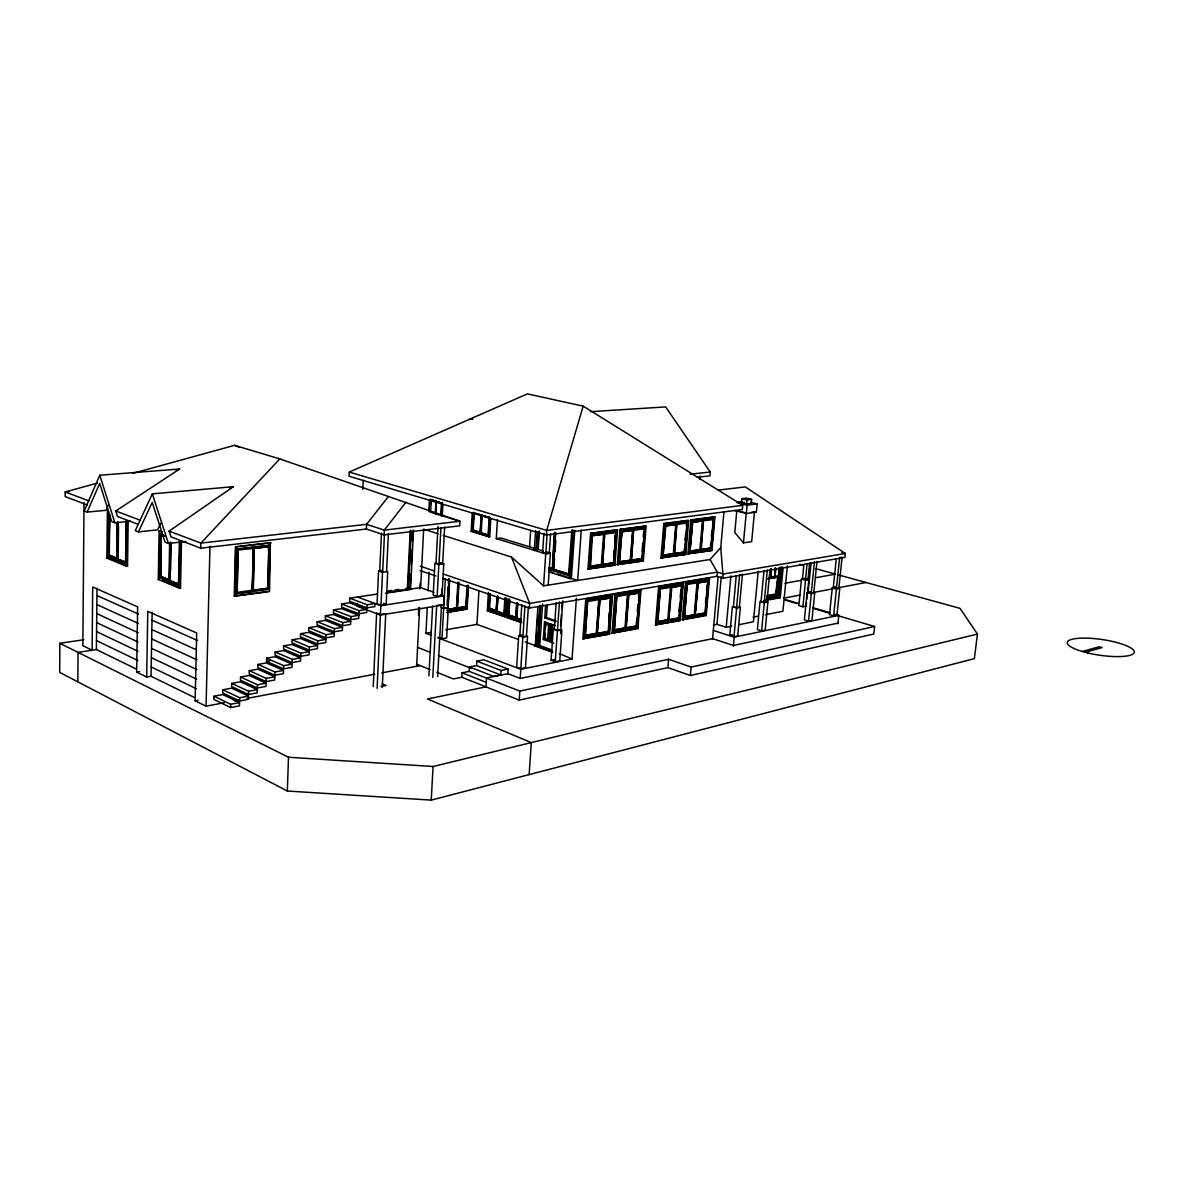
<?xml version="1.0" encoding="UTF-8"?>
<svg xmlns="http://www.w3.org/2000/svg" width="1194" height="1194" viewBox="0 0 1194 1194"><rect width="100%" height="100%" fill="white"/><g stroke="black" fill="none" stroke-linecap="round" stroke-linejoin="round"><path stroke-width="1.5" d="M83.789 639.73L59.849 643.312L59.7 672.386L287.321 791.025L431.243 800.114L974.394 658.61L977.438 634.074L959.991 608.343L839.113 575.105M77.834 681.834L78.058 652.387L96.401 649.536L136.041 668.924M84.028 502.659L82.849 645.67L92.102 650.208L92.699 586.985L137.638 606.865L136.638 672.088L146.683 677.013L151.056 676.267L194.532 697.535M96.401 649.536L97.013 588.254M128.176 520.554L127.549 566.09L126.445 566.225L106.848 558.076L107.37 511.36L108.475 511.256M127.549 566.09L107.938 557.956L108.803 513.853L108.744 519.375M108.624 530.434L108.326 556.21L117.654 560.076M108.788 556.165L109.758 515.226M109.296 555.165L117.624 558.598L109.296 555.165L109.744 517.047M126.728 520.912L126.146 563.837L116.684 559.911L117.146 522.838M117.624 522.121L116.684 559.911M117.221 558.911L126.101 562.329L117.221 558.911L117.669 522.36M117.669 558.852L118.131 522.315M118.116 560.016L118.534 526.658M126.116 520.718L125.534 563.628L107.773 556.285L108.878 556.15M125.654 562.389L126.654 521.897L126.504 532.927M126.445 566.225L127.071 520.659M127.161 526.196L127.236 520.614M146.683 677.013L147.772 611.343L196.682 632.984L195.129 700.803L206.069 706.176L224.368 702.714M151.056 676.267L152.145 612.298M181.518 540.792L180.548 588.075L179.428 588.224L158.25 579.433L159.115 531.002L160.235 530.882M159.28 577.583L160.056 533.658L161.175 533.539L160.384 577.448L159.28 577.583L178.458 585.523L179.369 541.031M159.966 570.195L159.832 577.508L170.384 581.627M160.026 566.538L160.623 533.599M160.429 570.135L160.294 577.448L163.653 578.836M160.593 560.986L161.086 533.554M168.354 579.508L160.862 576.418L161.145 535.076L164.16 536.225M180.025 541.225L179.115 585.747L168.891 581.508L169.638 542.837M179.682 553.18L178.578 584.239L169.473 580.478L170.115 542.151M169.906 581.687L170.667 542.374M170.593 570.568L171.085 544.777M179.428 588.224L180.398 540.912M179.622 583.821L179.891 570.851M200.771 548.195L200.89 543.106L279.784 458.914L459.959 521.241L459.705 525.838L384.11 534.882L366.364 529.046L200.771 548.195L170.981 536.852L169.115 531.121L233.382 486.689L152.354 493.853L135.25 530.643L138.444 531.882L157.578 529.867L160.668 523.375M206.069 706.176L209.965 546.24M213.935 696.221L213.86 699.445L230.621 707.549L239.457 705.848L239.546 702.609L222.741 694.595L213.935 696.221L230.711 704.296L239.546 702.609M222.875 689.774L222.785 692.983L239.606 700.997L248.367 699.326L248.456 696.087L231.606 688.177L222.875 689.774L239.695 697.744L248.456 696.087M230.621 707.549L230.711 704.296M231.74 683.371L231.651 686.565L248.516 694.475L257.217 692.848L257.307 689.625L240.412 681.804L231.74 683.371L248.606 691.236L257.307 689.625M234.218 596.164L235.591 546.703L270.396 542.643L269.531 591.597L234.218 596.164L267.008 591.567M234.919 596.448L235.591 546.703M237.188 548.837L236.636 593.911L236.397 579.329M236.994 557.822L237.248 548.867M236.681 579.433L236.293 593.776L268.844 589.403L270.262 545.255L237.531 548.971L236.994 568.687M236.949 592.254L238.128 550.046L253.382 548.389L252.128 590.299L237.233 592.373L238.128 550.046M239.606 700.997L239.695 697.744M240.546 677.013L240.457 680.207L257.367 687.998L265.993 686.401L266.098 683.192L249.158 675.476L240.546 677.013L257.456 684.774L266.098 683.192M248.516 694.475L248.606 691.236M249.292 670.7L249.203 673.879L266.143 681.58L274.71 680.013L274.829 676.804L257.844 669.192L249.292 670.7L266.247 678.356L274.829 676.804M253.143 576.523L252.695 591.328L235.994 593.657M253.412 567.254L254.023 546.882M252.994 591.448L254.322 547.001M253.322 590.299L267.993 588.269L253.322 590.299L254.292 548.285L269.322 546.643L254.591 548.389M257.979 664.416L257.889 667.595L274.874 675.207L283.381 673.67L283.485 670.461L266.456 662.954L257.979 664.416L274.978 671.983L283.485 670.461M257.367 687.998L257.456 684.774M267.71 576.404L268.008 589.552L268.71 545.121M268.531 550.643L268.65 546.971M267.695 588.149L269.023 546.524M268.963 576.418L269.366 563.538M266.516 661.357L266.62 658.192L275.023 656.745L292.097 664.163L291.978 667.356L283.545 668.864L266.516 661.357L269.874 660.775M266.143 681.58L266.247 678.356M275.187 652.014L275.083 655.163L292.142 662.566L300.515 661.103L300.634 657.909L283.53 650.596L275.187 652.014L292.261 659.386L300.634 657.909M274.874 675.207L274.978 671.983M283.694 645.864L283.59 649.014L300.694 656.327L309.007 654.879L309.127 651.7L291.978 644.476L283.694 645.864L300.813 653.133L309.127 651.7M283.545 668.864L283.65 665.67L266.62 658.192M292.142 639.76L292.037 642.909L309.186 650.118L317.425 648.7L317.544 645.536L300.366 638.402L292.142 639.76L309.306 646.939L317.544 645.536M287.321 791.025L288.515 757.235L59.849 643.312M292.142 662.566L292.261 659.386M300.545 633.701L300.425 636.835L317.619 643.954L325.798 642.566L325.917 639.417L308.709 632.372L300.545 633.701L317.738 640.79L325.917 639.417M300.694 656.327L300.813 653.133M308.888 627.686L308.768 630.805L325.977 637.835L334.111 636.477L334.23 633.327L316.992 626.372L308.888 627.686L326.111 634.671L334.23 633.327M309.186 650.118L309.306 646.939M317.171 621.701L317.052 624.82L334.305 631.76L342.365 630.432L342.499 627.283L325.201 620.432L317.171 621.701L334.424 628.596L342.499 627.283M317.619 643.954L317.738 640.79M325.395 615.761L325.275 618.88L342.559 625.716L350.558 624.417L350.693 621.283L333.38 614.522L325.395 615.761L342.693 622.567L350.693 621.283M325.977 637.835L326.111 634.671M333.559 609.865L333.439 612.97L350.767 619.716L358.707 618.447L358.842 615.328L341.484 608.641L333.559 609.865L350.902 616.582L358.842 615.328M334.305 631.76L334.424 628.596M341.678 604L341.559 607.089L358.916 613.761L366.797 612.522L366.931 609.403L349.558 602.806L341.678 604L359.051 610.641L366.931 609.403M342.559 625.716L342.693 622.567M349.23 472.078L349.051 476.257L546.389 535.076L742.325 509.51L742.698 505.331L583.165 406.139L527.375 393.886L349.23 472.078L546.703 530.405L742.698 505.331M349.752 598.179L349.618 601.269L367.006 607.85L374.826 606.627L374.976 603.522L367.14 604.731L349.752 598.179L377.438 594.045M350.767 619.716L350.902 616.582M357.29 603.164L357.155 606.239L380.364 615.044L443.586 604.94L444.078 595.881L440.735 594.687M362.827 489.391L363.23 480.197M358.916 613.761L359.051 610.641M366.364 529.046L366.573 524.33L388.154 496.883M367.006 607.85L367.14 604.731M373.244 686.714L376.632 613L379.259 613.985M378.573 570.911L377.065 603.686L380.99 605.149L386.169 604.343L387.722 571.583L382.528 572.299L378.573 570.911L382.035 570.433M381.468 533.196L379.722 570.986L382.677 572.03L384.453 534.166M377.125 688.371L380.811 605.701L357.558 597.015M380.99 605.149L382.528 572.299M384.11 534.882L384.319 530.106L405.915 502.286M386.587 571.493L388.363 533.703M382.259 687.371L385.737 613.656L380.558 614.492M410.258 530.136L407.333 588.851L408.676 589.015M407.945 588.746L410.826 531.181M411.318 531.33L408.438 588.926L410.9 588.552L410.109 588.433L410.84 573.821M411.303 564.702L412.034 550.091M412.482 540.972L413.034 530.017M410.408 588.388L411.094 589.388L410.109 588.433M410.587 588.597L413.482 531.076M418.482 613.432L418.855 607.477M419.81 588.926L420.094 583.373M416.602 666.282L419.631 607.552M434.034 592.328L420.661 587.597L423.676 529.046M428.855 511.286L429.422 500.435M429.467 510.957L430.064 499.48L439.87 502.39M429.9 510.913L430.512 499.435M430.168 512.271L430.944 499.391M430.527 512.241L430.81 499.913L436.183 501.51M431.094 635.208L425.93 633.238L427.288 607.388M428.153 590.776L429.124 572.299M435.228 512.689L436.198 501.122L435.885 513.868M435.855 514.017L436.138 501.644M428.9 675.834L432.616 605.94M437.974 526.494L436.004 563.24L438.989 564.24L440.959 527.42M440.884 515.704L441.496 502.883M441.243 515.659L441.899 502.972M432.795 677.416L436.661 605.522L441.556 604.746L437.646 676.461M437.153 596.448L438.87 564.493L434.9 563.165L433.198 595.045L437.153 596.448L442.049 595.687L443.78 563.807L441.123 562.926M441.437 515.121L442.123 502.375M441.661 515.987L442.258 502.928M442.302 515.032L442.899 504.092M444.661 526.987L442.661 563.732L439.691 562.732M441.511 596.209L441.914 588.881M431.243 800.114L433.064 766.503L977.438 634.074M443.646 608.492L448.317 607.746L446.646 637.939L441.989 638.76L443.646 608.492L441.123 607.582M447.257 607.671L443.765 608.239L445.362 578.881M447.108 605.179L448.123 586.732M448.332 583.045L448.526 579.359M449.496 579.209L447.765 610.582L448.854 578.986M448.034 599.388L447.422 610.462L466.69 607.462L467.958 585.523M448.332 593.851L449.153 579.09M448.004 609.373L456.75 607.94L448.004 609.373L449.631 580M456.451 607.836L457.899 582.254M458.183 582.359L456.989 609.044L458.377 583.045M458.615 584.105L456.929 608.746M467.376 586.538L466.227 606.552L457.571 607.97L459.018 582.388M466.794 585.388L466.227 607.567L467.66 585.433M461.824 677.237L462.078 672.789L469.227 671.386L519.838 691.087L668.595 659.312L691.147 667.088L874.62 626.492L873.799 634.029L690.416 675.505L667.894 667.64L519.241 700.117L461.824 677.237L453.392 678.923L436.81 672.267M466.227 606.552L467.093 586.448M468.436 585.478L467.063 609.209L467.63 587.06M490.824 518.345L489.719 536.733L488.853 536.837L471.167 531.375L472.212 513.151M489.719 536.733L472.033 531.255L473.093 512.524M472.675 527.002L472.466 530.629L488.973 535.718L489.704 517.435L474.869 513.062M473.003 521.554L473.525 512.48M472.839 530.584L473.048 526.957M473.466 519.688L473.884 512.435L472.899 530.584L472.033 530.688L488.943 535.524M480.481 532.569L473.317 530.211L473.943 513.136L480.346 514.883M469.227 671.386L469.481 666.953L476.57 665.565L500.793 674.953L501.062 670.476L476.839 661.148L476.57 665.565M481.167 514.898L480.092 533.136L481.854 515.345M481.6 515.554L489.57 517.793L481.6 515.554L480.943 532.718M481.988 514.987L481.272 533.196L474.525 531.106M482.137 518.599L482.346 514.957M518.345 639.447L476.943 624.402L478.913 591.06M488.077 535.628L489.167 517.315M489.212 517.823L488.54 535.061L473.317 530.211M488.853 536.837L490.077 517.405M506.525 598.194L505.375 616.597L504.54 616.746L487.331 610.671L488.436 592.433M505.39 598.209L504.361 614.806L488.242 609.164L489.122 594.537M488.644 609.089L489.421 596.299M490.033 593.702L489.003 609.03L497.734 612.074M496.48 610.835L489.495 608.194L490.376 593.657M548.21 585.135L550.374 553.21L545.733 553.867L496.286 538.598L497.435 519.629M496.973 597.194L496.077 611.88L497.376 596.224M497.48 596.433L496.928 610.985M497.719 596.164L496.868 611.985L498.122 597.239M504.868 598.06L503.838 614.656L504.674 614.507M504.883 604.418L505.226 598.91M504.54 616.746L505.689 598.328M521.121 622.596L506.719 617.507L507.868 599.075M521.285 620.582L507.644 616L508.689 599.373M508.062 615.925L508.405 610.388M508.763 604.836L509.107 599.298M508.763 610.328L508.405 615.865L516.808 618.82L517.763 603.985M509.107 604.791L509.45 599.239M509.51 600.373L508.48 615.85L507.644 616M517.36 602.895L516.42 617.656L508.928 615.014L509.853 600.313M507.793 674.088L508.122 669.073L483.883 659.789L476.839 661.148M516.614 603.94L515.659 618.776L517.017 602.955M517.48 603.104L516.808 618.82M518.703 635.596L516.659 667.133L520.808 668.7L525.479 667.759L527.554 636.238L522.868 637.103L518.703 635.596L521.823 635.029M521.808 604.791L519.808 635.686L522.927 636.805L526.45 636.163L528.345 607.089M520.211 678.296L520.793 669.312L438.004 637.835M520.808 668.7L522.868 637.103M522.927 636.805L524.942 605.865M519.241 700.117L519.838 691.087M529.614 546.658L530.688 530.33M718.355 490.077L745.295 486.928L845.337 553.479L844.934 557.374L723.265 578.194L716.878 576.314L529.345 608.044L529.658 603.403L511.51 557.061L443.183 535.405M534.27 550.509L535.584 530.464M536.016 550.225L537.24 531.808M536.643 550.15L537.867 531.718M537.166 550.076L538.255 535.33M537.673 549.359L538.867 531.3M538.196 549.285L539.389 531.226M551.762 652.058L534.763 645.879L535.897 645.088L536.763 632.148M535.345 645.193L537.897 606.806M537.255 624.746L537.867 615.507M543.912 533.211L542.613 552.643L545.792 553.628L549.27 553.135L550.583 533.703M537.091 645.835L539.792 605.582M540.807 606.149L538.151 645.909L540.345 605.477M529.151 774.607L531.3 742.608L427.497 698.997L485.988 686.863L486.525 677.998L507.823 673.67L520.196 678.446L712.594 638.656L733.429 645.461L837.979 623.119M546.389 535.076L546.703 530.405L583.165 406.139M723.967 511.748L720.743 547.673L710.042 559.508L543.583 585.866L545.733 553.867M545.792 553.628L547.106 534.166M551.718 649.909L539.807 645.596L542.598 604.074M549.688 623.641L548.479 641.357L543.3 639.491L544.494 621.835L549.956 624.044L548.643 625.014L547.673 639.327L548.852 640.297L544.33 638.133L545.777 622.581L544.494 621.835M555.897 621.701L544.762 617.865L545.598 605.522M545.046 633.402L544.688 638.805L543.3 639.491M545.419 627.984L545.777 622.581L549.956 624.044M555.971 620.865L546.434 617.567L547.27 605.239M554.27 533.031L552.255 570.135L548.942 569.09M552.718 563.299L553.598 550.538M553.837 546.897L554.837 532.315M568.717 574.18L552.792 569.135L555.285 532.673M553.21 570.448L555.807 532.614M548.971 638.491L549.837 625.85M553.867 568.508L554.509 559.21M555.016 551.777L555.777 540.613M553.717 643.238L550.24 641.984L551.464 624.253L554.956 625.477M550.24 641.984L551.628 641.282L552.255 632.238M551.106 660.237L553.255 629.268L557.419 630.731L561.926 629.895L559.762 660.849L555.255 661.76L551.106 660.237L554.106 659.625M556.18 602.582L554.329 629.342L557.464 630.447L560.837 629.82M555.255 661.76L557.419 630.731M557.464 630.447L559.449 601.851M560.568 625.895L561.344 614.791M561.732 609.238L562.255 601.836M560.583 633.551L562.867 600.851M559.434 653.64L572.045 658.969L576.404 598.224M568.523 575.598L571.836 530.046M569.508 570.419L570.15 561.24M570.672 553.882L571.314 544.688M571.836 537.345L572.359 529.987M572.792 530.703L569.613 575.881L549.136 569.448M574.792 530.196L571.359 578.463L570.105 578.657L573.523 530.36M581.284 530.061L577.672 580.478L557.299 573.986M611.821 594.493L612.612 594.746L609.612 634.059L582.881 638.775L585.791 598.895L610.089 594.791M587.97 569.045L590.582 533.225L616.761 529.748L617.552 529.972L614.865 565.299L587.97 569.045L612.328 565.329M583.672 639.044L586.582 599.164L585.791 598.895M588.761 569.299L591.373 533.449L590.582 533.225M584.448 634.895L584.985 627.671M585.642 618.641L586.164 611.418M604.373 533.36L601.97 565.598L604.388 533.076L591.761 534.763L590.12 567.434L589.657 563.598M590.448 552.792L590.97 545.568M585.314 627.775L584.642 636.805L609.164 632.313L611.88 596.672L586.955 600.597L611.88 596.672M585.702 622.372L586.493 611.537M586.896 606.119L587.284 600.701M589.985 563.702L589.732 567.314L614.388 563.717L616.492 531.599L616.089 536.927M590.388 558.299L591.314 545.673M591.567 542.061L592.105 534.852L616.82 531.688M599.836 598.552L597.164 634.417L584.314 636.701L585.045 636.954L587.687 600.821M585.403 635.641L587.567 601.522L598.761 599.597L596.239 633.417L585.075 635.536L596.239 633.417M590.478 566.269L601.701 564.583L590.478 566.269L592.388 535.599L603.97 534.196L592.717 535.703M601.373 564.478L603.642 534.091M602.313 565.389L604.716 533.166M597.567 633.507L608.567 631.417L597.239 633.402L600.089 599.701L611.119 597.806L600.089 599.701M602.716 564.568L604.657 534.091L615.746 532.614L613.447 562.792L602.388 564.478L613.447 562.792M608.716 619.716L609.268 612.582M609.806 605.462L610.343 598.328M613.522 556.479L613.94 551.135M614.611 542.24L615.149 535.121M608.239 631.298L610.791 597.701M613.776 563.837L616.223 531.793L615.417 531.569M608.836 632.193L609.776 619.716M610.194 614.373L611 603.686M614.597 556.494L614.388 563.717M614.865 552.941L615.82 540.494M609.507 624.865L609.925 619.507M610.731 608.776L611.149 603.418M614.358 561.344L614.776 555.762M615.492 546.479L615.91 540.897M640.208 589.672L640.999 589.926L637.909 628.626L612.015 633.178L615.029 593.94L638.417 589.985M617.283 564.568L619.984 529.315L645.297 525.957L646.088 526.181L643.312 560.941L617.283 564.568L643.312 560.941M612.806 633.447L615.82 594.194L640.999 589.926M618.074 564.807L620.776 529.539L646.088 526.181M614.373 618.716L614.791 613.373M615.462 604.492L616.014 597.388M619.074 557.434L619.626 550.344M620.298 541.479L620.716 536.151M614.298 624.149L615.104 613.492M615.522 608.164L616.343 597.493M619.134 561.09L619.955 550.449M620.223 546.897L621.044 536.255M614.134 631.387L616.865 595.851L640.268 591.821L637.477 626.91L613.418 631.148L625.522 628.835M641.491 559.27L642.282 559.493L644.79 527.972L621.85 531.046L619.402 562.986L642.865 559.389L645.044 527.778L644.745 531.479M614.492 630.119L616.731 596.522L627.551 594.672L624.955 627.954L614.164 629.999L624.955 627.954M619.731 561.852L630.581 560.21L619.402 561.747L622.044 531.763L632.924 530.3L622.044 531.763M630.253 560.105L632.596 530.211M627.969 593.761L625.522 629.178L627.969 593.761L640.268 591.821M632.999 529.39L630.85 561.21L632.999 529.39L645.372 527.867M625.671 626.984L628.283 593.537M633.327 529.211L630.85 560.911L618.671 562.762M625.85 628.954L628.611 593.642M631.178 561.016L633.656 529.3M626.253 628.044L628.865 594.761L639.551 592.94L636.909 626.014L625.925 627.94L636.909 626.014M631.581 560.195L633.581 530.211L644.656 528.867L642.282 558.583L631.253 560.105L642.282 558.583M636.701 619.402L636.103 626.79L636.895 627.044L639.686 591.94L638.909 591.702M637.283 612.015L637.88 604.627M638.462 597.239L638.76 593.552M642.073 551.852L642.671 544.434M643.253 537.016L643.7 531.464M636.581 625.91L639.551 592.94M641.954 558.479L644.656 528.867M637.417 624.686L637.909 628.626M637.581 621.253L638.596 609.94M638.76 606.477L639.939 591.717M643.402 549.733L642.865 559.389M643.566 546.315L644.566 535.106M682.58 582.493L683.356 582.732L680.147 620.522L655.491 624.85L658.625 586.553L680.864 582.791M660.983 557.896L663.804 523.509L687.878 520.315L688.669 520.524L685.774 554.449L660.983 557.896L685.774 554.449M656.267 625.104L659.416 586.806L683.356 582.732M661.774 558.12L664.61 523.718L688.669 520.524M657.282 617.388L657.879 610.089M658.476 602.791L658.939 597.313M663.222 545.136L663.685 539.643M664.431 530.479L664.819 524.972L674.834 523.659M657.312 621.149L658.207 610.194M658.506 606.552L659.416 595.597M659.715 591.94L660.013 588.284M662.954 552.568L662.655 556.225L685.356 552.926L687.64 522.077L686.565 534.733M663.252 548.897L664.013 539.733M664.461 534.24L665.222 525.076L687.968 522.166M657.551 623.104L660.401 588.403L682.655 584.582L679.729 618.835L657.163 622.969L679.729 618.835M684.311 549.195L684.013 552.807L684.804 553.031L687.416 522.271L665.61 525.181L663.043 556.344L662.327 556.135L674.222 554.464L676.819 523.524M657.864 621.865L660.237 589.075L670.521 587.314L667.804 619.805L657.536 621.761L667.804 619.805M663.357 555.24L673.67 553.673L663.028 555.15L665.774 525.897L676.117 524.509L665.774 525.897M673.341 553.583L675.789 524.42M676.192 523.614L673.923 554.658L676.491 523.435M668.67 620.776L671.267 586.523M669.073 619.895L679.207 617.97L668.744 619.79L671.804 587.418L681.953 585.672L671.804 587.418M674.625 553.673L676.744 524.42L686.953 523.047L684.475 552.046L674.297 553.583L684.475 552.046M667.894 667.64L668.595 659.312M679.013 611.507L679.64 604.298M680.252 597.09L680.864 589.881M685.087 540.151L685.55 534.718M686.311 525.673L686.625 522.062L687.416 522.271M678.879 617.865L681.625 585.567M679.192 618.97L682.102 584.702L681.311 584.463M679.416 618.731L682.655 584.582M686.356 538.166L685.356 552.926M682.296 619.716L685.52 582L708.729 578.075L709.505 578.299L706.206 615.522L682.296 619.716L703.654 615.611M687.938 553.777L690.833 519.912L714.146 516.823L714.937 517.032L711.967 550.449L687.938 553.777L711.967 550.449M683.072 619.955L686.311 582.239L709.505 578.299M688.729 554.001L691.624 520.121L714.937 517.032M685.923 590.791L686.475 583.582L708.803 580.12L705.818 613.85L684.326 617.985L683.55 617.746L684.072 612.373M684.684 605.179L685.311 597.985M689.401 550.24L690.013 543.031M690.639 535.808L691.251 528.599M684.401 612.477L683.938 617.865L705.818 613.85M684.714 608.88L685.64 598.09M685.938 594.493L686.863 583.702L708.803 580.12M710.714 543.479L710.251 548.822L711.042 549.046L713.713 518.748L692.595 521.569L689.968 552.255L690.341 543.121M690.654 539.509L691.58 528.688M691.893 525.076L692.207 521.465L714.251 518.644L711.564 548.942L689.565 552.135M684.326 617.985L687.251 583.821M684.625 616.776L687.072 584.493L697.027 582.776L694.251 614.776L684.311 616.671L694.251 614.776M690.266 551.165L700.251 549.658L689.938 551.076L692.744 522.271L702.744 520.927L692.744 522.271M699.893 479.51L700.206 475.928M699.923 549.568L702.415 520.838M697.714 581.702L694.818 615.955L697.774 582M703.102 519.883L700.505 550.613L703.162 520.136M695.087 615.731L698.042 581.791M700.774 550.434L703.43 519.972M695.505 614.865L705.311 613L695.177 614.761L698.281 582.881L708.132 581.194L698.281 582.881M701.191 549.658L703.356 520.838L713.236 519.524L710.714 548.076L700.848 549.568L710.714 548.076M690.416 675.505L691.147 667.088M590.433 411.691L665.655 406.9L710.251 472.048L709.908 475.869L697.281 477.227M705.46 603.089L705.923 597.761M706.549 590.657L707.027 585.329M711.355 536.36L711.818 531.017M712.609 522.106L712.922 518.539L713.713 518.748M704.982 612.895L707.803 581.09M705.505 613.746L707.788 588.702M708.012 585.344L708.49 580.015M716.878 576.314L717.251 572.12L710.042 559.508M712.519 639.417L718.146 576.657M713.46 625.029L716.952 624.343L721.251 576.762M723.265 578.194L720.743 547.673M716.952 624.343L726.206 627.283L730.907 575.807M743.459 542.852L746.22 513.047L736.802 510.644L734.803 532.554L743.459 542.852L751.683 541.613L754.444 511.957L755.503 512.226M741.474 502.749L741.847 498.644L746.429 498.092L751.668 499.391L751.295 503.48L746.713 504.062L741.474 502.749L744.534 502.361M729.773 635.283L732.4 606.642L736.638 607.94L740.37 607.224L737.713 635.865L733.982 636.641L729.773 635.283L732.265 634.775M736.265 575.568L733.4 606.716L736.579 607.686L739.384 607.164L742.444 574.18M733.982 636.641L736.638 607.94M736.579 607.686L739.623 574.657M733.355 646.223L734.191 637.163L838.815 615.328L837.904 623.835M746.713 504.062L747.101 499.958L751.668 499.391M746.354 513.45L747.116 505.211L757.175 503.928L756.414 512.107L746.354 513.45L734.832 510.495M758.22 571.15L753.414 621.79L738.907 624.716M763.966 570.836L761.041 601.477L764.205 602.418L766.921 601.91L770.04 569.463M764.205 602.418L767.324 569.926M761.578 630.895L764.279 602.672L767.906 601.97L765.19 630.148L761.578 630.895L757.369 629.566L760.056 601.403L764.279 602.672M771.503 568.941L770.667 577.657L770.906 568.866M770.279 577.538L771.115 568.837M770.443 577.687L771.279 568.971M775.234 568.135L774.772 576.926L775.622 568.24M775.443 568.09L774.996 576.896L775.831 568.195M766.936 595.687L775.578 594.075L777.936 576.657L776.219 594.254L767.578 595.881M776.458 593.716L778.219 575.687M770.07 577.583L778.369 576.12L779.219 567.448M778.667 575.642L776.697 595.881L779.876 568.09M779.025 571.971L779.384 568.284M779.876 567.463L777.16 595.91M781.189 567.971L778.413 596.448L780.398 568.598M780.682 567.881L777.697 596.284M781.085 566.896L778.413 596.403M766.563 598.836L778.667 596.552L781.443 568.06M765.772 599.94L779.219 597.403L782.174 567.016M766.787 600.239L780.234 597.701L783.204 567.299M787.368 565.896L782.906 611.238L765.309 614.731M804.816 578.418L801.502 579.015L798.831 605.582L802.875 606.776L806.174 606.119L806.532 602.582M803.875 564.687L802.428 579.09L804.905 578.642M807.099 563.717L805.472 579.941L807.95 579.493L809.592 563.299M802.875 606.776L805.562 580.165L808.875 579.553L806.89 599.045M807.114 592.478L804.353 619.85L808.517 621.119L811.92 620.402L814.726 593.045L811.323 593.687L807.114 592.478L810.532 591.836M816.994 561.449L813.771 592.97L811.219 593.463L808.069 592.552L811.084 562.881M811.219 593.463L814.427 561.896M808.517 621.119L811.323 593.687M832.308 587.702L829.502 614.656L833.651 615.88L836.949 615.194L839.785 588.254L836.487 588.881L832.308 587.702L835.606 587.075M836.307 558.568L833.248 587.776L835.725 587.299M833.651 615.88L839.636 557.583L842.113 557.165L838.86 588.179L836.382 588.657M138.34 524.435L117.49 516.495L115.743 511.002L179.652 469.003L99.789 475.227L84.222 510.942L87.177 512.077L106.012 510.316L108.236 505.301M87.177 512.077L99.699 483.466L111.773 521.584L114.863 522.778L130.4 521.226M138.444 531.882L152.205 502.39L165.056 542.151L168.399 543.449L185.921 541.494M229.935 488.033L233.382 486.689M176.234 470.302L179.652 469.003M1085.182 652.297L1102.092 647.581L1099.181 646.79L1082.271 651.476M97.311 483.122L65.207 491.958L65.192 496.585L87.162 504.958M132.967 473.302L234.591 445.332L279.784 458.914M500.793 674.953L493.689 676.401L469.481 666.953M501.062 670.476L508.122 669.073M726.206 627.283L731.653 626.178M520.793 669.312L572.045 658.969M752.996 617.179L758.28 616.134M381.02 686.535L386.14 685.52L382.259 683.893M582.881 638.775L609.612 634.059M612.015 633.178L635.327 628.716M655.491 624.85L680.147 620.522M783.667 598.164L800.129 595.03M812.935 592.582L833.054 588.761M838.546 587.717L865.978 582.493M534.763 645.879L535.897 645.088M656.834 622.865L668.341 620.671M683.61 617.761L694.759 615.641M536.807 645.879L537.643 645.73M613.746 631.253L637.477 626.91M537.315 646.073L539.807 645.596M585.045 636.954L609.164 632.313M234.203 700.848L239.024 699.938M246.979 698.43L374.632 674.237M381.826 672.879L420.213 665.595M808.069 592.552L810.622 592.06M767.055 596.94L770.414 596.313M766.548 597.657L776.921 595.702L775.936 595.522M767.638 597.149L776.279 595.522M195.129 700.803L198.085 700.251M784.995 583.269L801.249 580.329M815.681 577.717L835.531 574.12L815.845 568.702M767.697 578.941L779.801 576.792L768.787 578.448M283.65 665.67L292.097 664.163M771.294 576.896L774.757 576.284M770.19 577.389L773.652 576.777M768.623 578.135L778.369 576.12M544.762 617.865L546.434 617.567M425.93 633.238L431.347 632.298M445.795 629.79L476.943 624.402M508.928 615.014L521.062 619.462M639.223 592.836L628.865 594.761M506.719 617.507L507.54 617.373M586.582 599.164L612.612 594.746M503.972 613.641L489.495 608.194M616.149 595.612L626.328 594.03M682.326 584.478L659.685 588.194L660.401 588.403M136.638 672.088L139.549 671.595M488.242 609.164L489.062 609.03M487.331 610.671L505.375 616.597M446.705 612.552L467.063 609.209M465.929 606.448L457.571 607.97M447.123 610.358L462.168 607.865M418.378 615.283L419.258 615.134M449.392 611.731L466.376 608.955M380.811 605.701L444.078 595.881M589.403 567.21L601.985 565.299M689.236 552.046L700.445 550.344M386.752 592.269L411.139 588.642M386.558 592.687L420.661 587.597M385.438 593.224L411.094 589.388M552.792 569.135L569.254 574.105M388.14 590.97L391.692 590.433M395.244 589.911L398.796 589.388M438.87 564.493L443.78 563.807M624.611 530.375L633.402 529.166M701.505 520.091L691.863 521.375L692.595 521.569M631.357 529.599L621.85 531.046M592.493 534.972L616.223 531.793M591.373 533.449L617.552 529.972M745.295 513.181L746.22 513.047M751.16 512.39L754.444 511.957M735.877 510.763L736.802 510.644M169.473 580.478L179.055 584.179M496.286 538.598L500.913 538.001L543.3 551.046M158.25 579.433L159.369 579.299M737.265 502.092L742.295 501.465M160.862 576.418L169.384 580.194M471.167 531.375L472.033 531.255M236.293 546.971L271.098 542.897M237.89 549.106L270.262 545.255M106.848 558.076L107.938 557.956M689.968 474.182L710.251 472.048M68.924 491.644L65.207 491.958L88.923 500.898M469.197 419.422L472.869 419.184M288.515 757.235L433.064 766.503M741.847 498.644L747.101 499.958M750.593 502.286L757.175 503.928M737.235 502.719L747.116 505.211M714.251 518.644L711.564 548.942M841.8 552.553L845.337 553.479L723.654 573.986L717.251 572.12L529.658 603.403L443.243 574.001M690.833 519.912L691.624 520.121M663.804 523.509L664.61 523.718M664.819 524.972L665.61 525.181M799.741 564.284L803.323 565.255M643.999 527.748L644.79 527.972M806.174 578.792L808.875 579.553M801.502 579.015L805.562 580.165M619.984 529.315L620.776 529.539M779.219 597.403L780.234 597.701M784.533 599.343L798.532 603.463M812.547 607.597L830.054 612.746M835.307 614.298L838.815 615.328M785.98 600.343L796.622 603.492M814.353 608.716L828.532 612.895M835.621 614.985L874.62 626.492M707.49 580L708.281 580.239L705.296 613.985L704.52 613.746M431.929 499.853L436.526 501.226M437.497 502.047L440.556 502.808M765.085 601.134L767.906 601.97M763.757 600.955L766.921 601.91M685.52 582L686.311 582.239M614.074 565.061L614.865 565.299M431.362 512.51L440.287 515.241M442.064 515.778L459.959 521.241L384.319 530.106L366.573 524.33L200.89 543.106L169.115 531.121M546.837 552.135L550.374 553.21M658.625 586.553L659.416 586.806M546.091 552.165L549.27 553.135M705.43 615.268L706.206 615.522M549.389 567.583L552.867 568.672M548.867 567.657L552.344 568.762M424.288 529.42L438.034 533.778M548.509 571.195L553.777 572.866M549.016 571.941L570.105 578.657M615.029 593.94L615.82 594.194M610.477 596.552L611.268 596.806L608.552 632.462L607.776 632.193M713.325 630.447L734.191 637.163M420.318 566.195L434.437 571.001M420.094 570.568L435.959 576.015M443.004 578.433L529.345 608.044M545.3 623.85L548.643 625.014M509.151 617.94L521.957 622.462M405.9 588.329L408.064 589.105M544.33 638.133L547.673 639.327M440.914 607.209L443.765 608.239M534.808 645.163L552.643 651.64M525.241 641.954L552.583 651.894M383.558 603.373L386.169 604.343M115.743 511.002L140.474 520.33M159.115 531.002L162.399 532.24M438.213 637.327L441.989 638.76M160.056 533.658L163.28 534.882M161.608 535.031L164.623 536.181M417.572 647.372L429.631 652.088M438.258 655.461L471.018 668.267M462.078 672.789L486.257 682.356M416.781 664.222L430.168 669.595M775.652 595.328L778.667 596.552M166.787 580.09L171.578 582.075M120.639 561.314L125.116 563.165M234.591 445.332L239.71 447.466M162.623 580.642L180.548 588.075M96.938 595.522L138.549 614.134M152.011 620.164L197.547 640.521M96.848 604.567L138.414 623.462M151.847 629.566L195.637 649.461M96.759 613.612L138.265 632.76M151.698 638.954L197.1 659.894M96.669 622.626L138.131 642.029M151.534 648.312L196.876 669.55M96.58 631.611L137.982 651.297M151.369 657.655L196.652 679.162M96.49 640.581L137.847 660.521M151.205 666.968L196.428 688.774M551.464 624.253L552.747 625.014L551.628 641.282M511.51 557.061L543.583 585.866M152.354 493.853L168.399 543.449M99.789 475.227L114.863 522.778M253.427 547.106L252.382 591.687L253.427 547.106M599.164 598.672L596.806 634.671L599.164 598.672M1087.63 652.924L1080.003 650.79A33.865 7.94 8.3 0 1 1085.674 638.118A33.865 7.94 8.3 0 1 1134.285 651.685A33.865 7.94 8.3 0 1 1087.63 652.924"/></g></svg>
